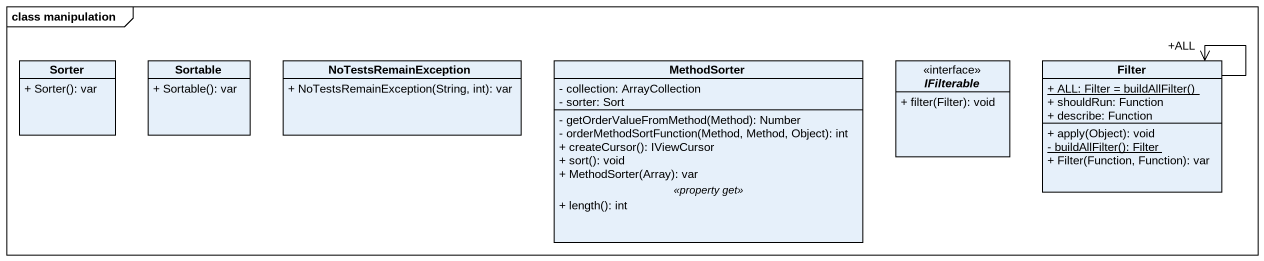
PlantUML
@startuml
mainframe class manipulation
hide circle
hide empty members
skinparam classAttributeIconSize 0
class Sorter {
  + Sorter(): var
}
class Sortable {
  + Sortable(): var
}
class NoTestsRemainException {
  + NoTestsRemainException(String, int): var
}
class MethodSorter {
  - collection: ArrayCollection
  - sorter: Sort
  --
  - getOrderValueFromMethod(Method): Number
  - orderMethodSortFunction(Method, Method, Object): int
  + createCursor(): IViewCursor
  + sort(): void
  + MethodSorter(Array): var
  .. <<property get>> ..
  + length(): int
}
interface IFilterable <<interface>> {
  + filter(Filter): void
}
class Filter {
  {static} {field} + ALL: Filter = buildAllFilter()
  + shouldRun: Function
  + describe: Function
  + apply(Object): void
  {static} - buildAllFilter(): Filter
  + Filter(Function, Function): var
}
Filter --> "+ALL" Filter
@enduml
